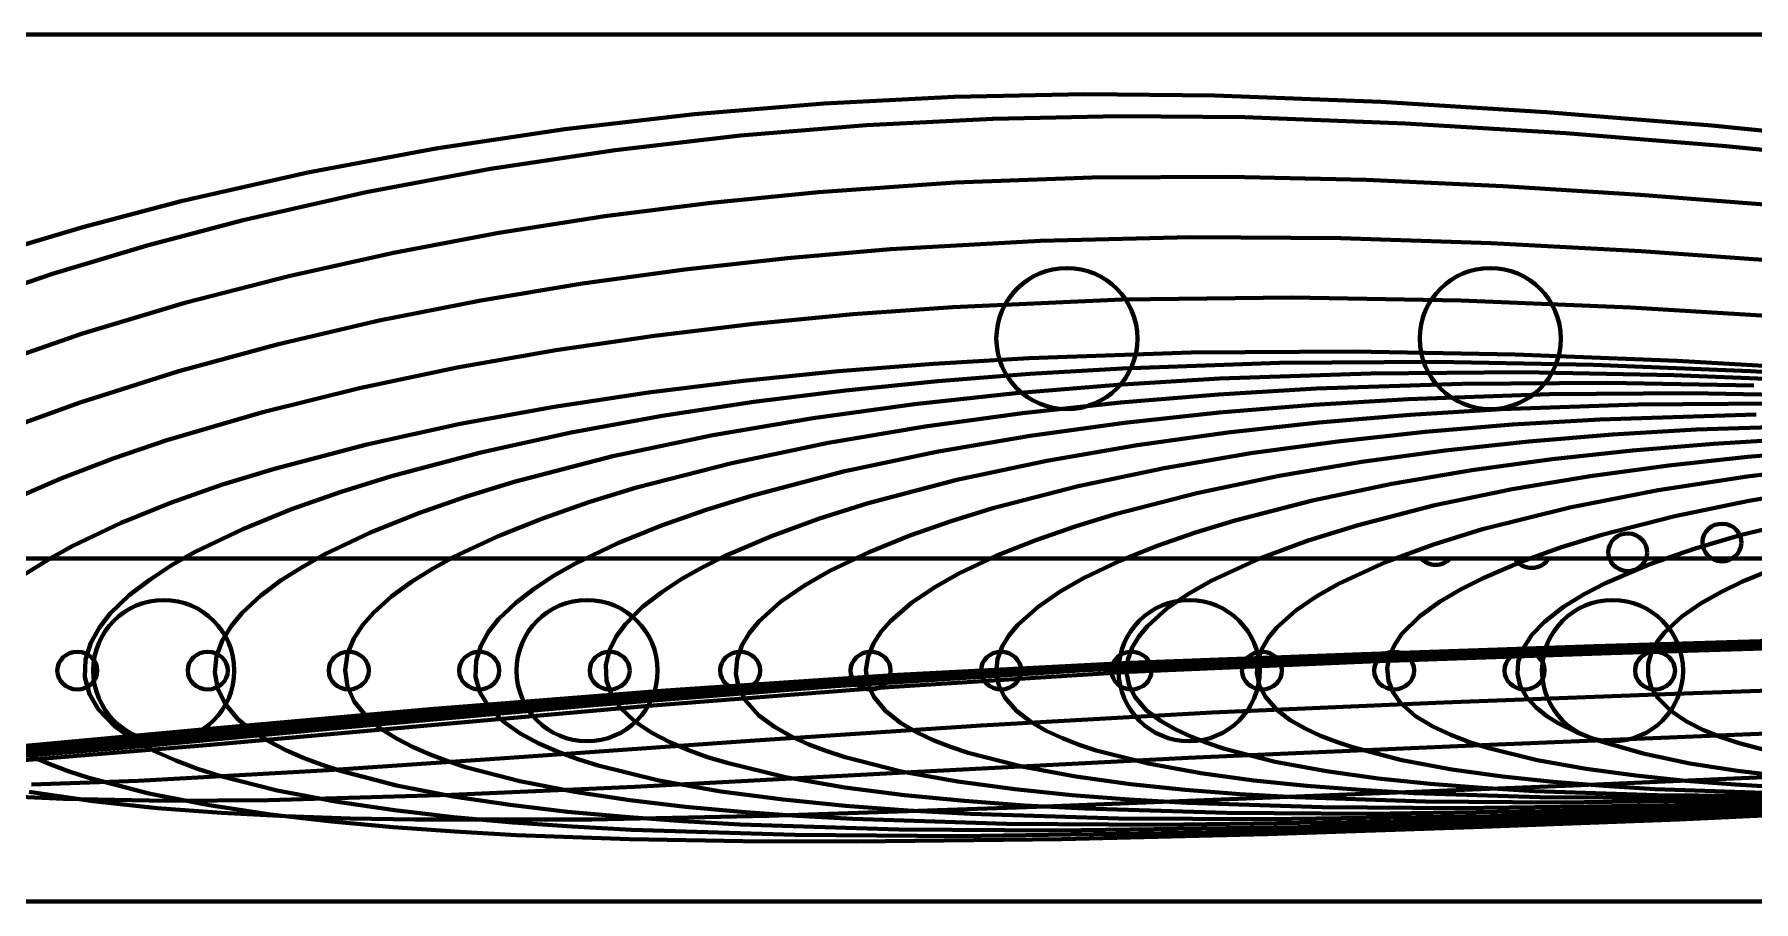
# Model space of a CAD drawing. Header units: millimetres. Extents: x 0 to 1189, y 0 to 841.
# Drawn here: x 273.4 to 456.2, y 356.3 to 448.4 of the extents above; entities that cross this region are included whole.
import ezdxf

# ---------------------------------------------------------------- set-up
doc = ezdxf.new("R2010")
doc.units = ezdxf.units.MM
doc.layers.add('1', color=7, linetype='Continuous', true_color=0xffffff)

msp = doc.modelspace()

# ---------------------------------------------------------------- linework, layer by layer
at = {"layer": '1', "color": 8, "linetype": 'Continuous', "lineweight": 70}
for p, q in [((1031.842943, 448.421383), (161.806633, 448.421383)), ((161.806633, 356.259896), (1031.842943, 356.259896))]:
    msp.add_line(p, q, dxfattribs=at)
at = {"layer": '1', "color": 163, "linetype": 'Continuous', "lineweight": 70}
for p, q in [((174.426442, 392.733047), (703.562794, 392.733047)), ((703.562794, 392.733047), (174.426442, 392.733047)), ((174.426442, 392.733047), (703.562794, 392.733047)), ((703.562794, 392.733047), (174.426442, 392.733047)), ((420.836049, 392.733047), (184.74734, 392.733047)), ((430.799643, 392.733047), (195.077184, 392.733047)), ((695.810499, 392.733047), (423.947869, 392.733047)), ((688.135731, 392.733047), (434.401226, 392.733047))]:
    msp.add_line(p, q, dxfattribs=at)
for points in [[(469.288625, 436.979991), (451.735179, 438.738538), (434.155264, 440.163794), (416.552617, 441.241594), (398.924542, 441.93063), (385.05347, 442.063512), (371.204334, 441.786666), (357.385062, 441.087356), (343.596691, 439.951101), (329.840428, 438.361565), (316.122553, 436.299192), (302.518271, 433.75442), (289.056256, 430.711119), (278.584381, 427.950123), (268.210708, 424.844875)], [(470.2677, 434.842503), (453.26699, 436.538462), (436.235335, 437.9119), (419.179536, 438.950614), (402.119366, 439.609903), (388.712392, 439.732747), (375.302977, 439.460562), (361.890939, 438.778149), (348.50539, 437.671146), (335.177405, 436.126852), (321.908984, 434.127901), (308.70385, 431.653051), (295.616886, 428.687077), (285.441595, 425.995459), (275.366213, 422.967617), (265.397683, 419.578914)], [(458.675488, 430.229154), (444.137276, 431.374863), (429.581089, 432.288119), (415.01836, 432.960094), (400.454621, 433.296671), (385.88966, 433.207679), (371.323506, 432.67059), (356.770975, 431.663572), (345.393112, 430.531597), (334.072013, 429.088551), (322.810142, 427.321006), (311.610267, 425.213812), (300.476718, 422.743229), (289.41496, 419.879067), (278.43162, 416.584314), (267.576345, 412.812184)], [(460.195219, 424.25163), (444.252002, 425.370927), (428.290826, 426.226286), (412.326467, 426.771206), (396.361644, 426.875944), (380.396316, 426.492694), (364.43405, 425.590823), (353.490178, 424.653084), (342.581633, 423.442809), (331.710418, 421.944497), (320.878781, 420.140949), (310.091665, 418.00547), (299.383728, 415.511256), (288.775746, 412.624696), (278.296104, 409.28967), (272.428722, 407.166406)], [(461.075696, 418.288219), (443.085569, 419.380421), (425.080207, 420.149546), (407.073242, 420.474198), (389.065254, 420.255524), (371.058627, 419.447834), (360.468135, 418.673424), (349.901993, 417.661135), (339.361964, 416.393761), (328.850322, 414.852082), (318.392903, 413.009161), (308.013383, 410.833319), (297.721543, 408.282369), (287.534299, 405.283762), (281.811711, 403.337593), (276.173473, 401.188043), (270.641308, 398.787128)], [(465.264176, 412.753604), (448.060389, 413.715534), (430.843476, 414.403093), (413.615971, 414.721813), (396.385919, 414.605269), (379.165841, 414.011572), (369.029622, 413.415361), (358.907122, 412.619177), (348.804133, 411.605459), (338.72704, 410.355308), (328.687197, 408.83862), (318.698786, 407.018923), (308.779188, 404.853017), (298.9599, 402.268871), (293.447005, 400.569973), (288.000919, 398.667586), (282.649695, 396.513125), (277.442353, 394.029647), (274.923419, 392.624544), (272.489252, 391.0783)], [(472.53674, 411.713537), (455.859488, 412.64576), (439.169141, 413.310482), (422.474701, 413.616028), (405.776501, 413.499302), (389.084038, 412.918511), (379.264678, 412.337032), (369.460407, 411.561346), (359.672564, 410.573998), (349.903138, 409.355739), (340.174784, 407.878298), (330.505093, 406.107359), (320.9027, 403.999233), (311.38326, 401.478585), (306.038594, 399.81968), (300.765923, 397.962799), (295.584092, 395.855927), (290.534974, 393.416832), (288.09612, 392.032742), (285.745338, 390.507756), (283.530064, 388.809158), (281.511492, 386.861971), (280.35022, 385.392211), (279.432382, 383.758544), (278.883296, 381.981313), (278.816743, 380.109584), (279.293326, 378.296446), (280.244307, 376.677892), (281.977005, 374.882293), (284.003914, 373.441117), (286.189862, 372.248366), (288.464446, 371.238938), (290.781311, 370.378633), (293.129863, 369.631337), (299.243785, 368.076894), (305.461268, 366.892266), (311.721811, 365.969521), (317.998435, 365.247948), (324.287268, 364.678385), (330.585904, 364.231778), (336.892811, 363.886861), (354.267295, 363.341247), (371.649684, 363.230448), (397.981157, 363.590407), (424.308409, 364.337123), (450.628782, 365.289847), (476.937491, 366.474743)], [(463.79863, 411.569222), (447.705013, 412.211486), (431.601487, 412.508608), (415.495591, 412.399984), (399.399018, 411.845142), (388.571492, 411.19334), (377.761716, 410.294348), (366.977816, 409.12356), (356.230739, 407.650003), (345.539018, 405.825623), (334.924371, 403.595473), (324.426014, 400.868598), (319.272799, 399.280542), (314.182038, 397.502268), (309.179957, 395.488372), (304.31237, 393.166938), (301.957775, 391.853511), (299.682404, 390.408137), (297.523768, 388.798624), (295.541643, 386.961459), (294.375442, 385.56995), (293.432068, 384.038962), (292.81334, 382.373614), (292.625726, 380.594755), (292.948004, 378.828508), (293.747088, 377.226764), (295.073808, 375.655352), (296.661527, 374.353487), (298.400702, 373.260225), (300.22879, 372.323864), (302.11327, 371.508324), (304.039092, 370.792348), (305.994256, 370.157296), (311.930505, 368.608905), (317.952594, 367.437493), (324.019802, 366.526711), (330.114391, 365.814088), (336.224601, 365.252194), (342.344554, 364.811881), (348.470896, 364.472028), (365.335071, 363.934256), (382.208264, 363.822716), (407.771602, 364.170324), (433.327218, 364.895082), (458.87648, 365.820567)], [(456.2, 411.113734), (440.694937, 411.401352), (425.200596, 411.30032), (409.718035, 410.771882), (399.298335, 410.149383), (388.885233, 409.289228), (378.482892, 408.166641), (368.124112, 406.754427), (357.823156, 405.006805), (347.589373, 402.869415), (337.450966, 400.252889), (332.475439, 398.730316), (327.555616, 397.024846), (322.72466, 395.097115), (318.030566, 392.883452), (315.753345, 391.631786), (313.538933, 390.248975), (311.436158, 388.714485), (309.510335, 386.983707), (308.363703, 385.677392), (307.394906, 384.209961), (306.720825, 382.587875), (306.465401, 380.852224), (306.709956, 379.11714), (307.443663, 377.517418), (308.708766, 375.95518), (310.239946, 374.666972), (311.92959, 373.587431), (313.693962, 372.672674), (315.512526, 371.878086), (317.37398, 371.179932), (319.270335, 370.559665), (325.026224, 369.050957), (330.855676, 367.913553), (336.735141, 367.029216), (342.645035, 366.337668), (348.564407, 365.793609), (354.491403, 365.367529), (360.424241, 365.039266), (376.76325, 364.520919), (393.112685, 364.415855), (417.878025, 364.757203), (442.63866, 365.462837), (467.39289, 366.36334)], [(464.469083, 410.022815), (449.471489, 410.296107), (434.486551, 410.192298), (419.515542, 409.672923), (409.441776, 409.063936), (399.375636, 408.223796), (389.318171, 407.128058), (379.295081, 405.748513), (369.334927, 404.042063), (359.447868, 401.955887), (349.652111, 399.398515), (344.842707, 397.907059), (340.100256, 396.238345), (335.442096, 394.346263), (330.898914, 392.154109), (328.707511, 390.912131), (326.600004, 389.547582), (324.603634, 388.020963), (322.774502, 386.260974), (321.725865, 384.936422), (320.893389, 383.455331), (320.397029, 381.835155), (320.345214, 380.150209), (320.786611, 378.512469), (321.657102, 377.053371), (323.2342, 375.438503), (325.076193, 374.142288), (327.057761, 373.07106), (329.121115, 372.16352), (331.222179, 371.390836), (333.350007, 370.719479), (339.816201, 369.128652), (346.395291, 367.965222), (353.016974, 367.094932), (359.653476, 366.439221), (366.300921, 365.944696), (372.95775, 365.579064), (388.675181, 365.099343), (404.406113, 365.010421), (428.234248, 365.349747), (452.057498, 366.034418), (475.873738, 366.904593)], [(458.346398, 409.190202), (443.876479, 409.086284), (429.406135, 408.578415), (419.674501, 407.984658), (409.969448, 407.167999), (400.293606, 406.106318), (390.650463, 404.770477), (381.045492, 403.114503), (371.495602, 401.085737), (362.069859, 398.605966), (356.89362, 396.974876), (351.783831, 395.11374), (346.78878, 392.956868), (344.501991, 391.812043), (342.274133, 390.556358), (340.121733, 389.15996), (338.082637, 387.57664), (336.262888, 385.756464), (335.292838, 384.440899), (334.561749, 382.981953), (334.181972, 381.399063), (334.247821, 379.774094), (334.784902, 378.233822), (335.701644, 376.880991), (337.275659, 375.392826), (339.080071, 374.190126), (340.988961, 373.199108), (342.968726, 372.355476), (345.004675, 371.627397), (347.06707, 370.992131), (353.29246, 369.492316), (359.585544, 368.397851), (365.924373, 367.576526), (372.2966, 366.95477), (378.6892, 366.485021), (385.084928, 366.138442), (400.166553, 365.685251), (415.254121, 365.603815), (438.120916, 365.932214), (460.983768, 366.589029)], [(456.454592, 408.036898), (439.850437, 407.511529), (430.550614, 406.951573), (421.265932, 406.179669), (411.997943, 405.174084), (402.748636, 403.906708), (393.526822, 402.333635), (384.372518, 400.409935), (375.319117, 398.05673), (370.87994, 396.687129), (366.493153, 395.15248), (362.175792, 393.41064), (357.98196, 391.404386), (355.286954, 389.861902), (352.735812, 388.100501), (350.429407, 386.020264), (349.442266, 384.821758), (348.641347, 383.486438), (348.127588, 382.021019), (348.004122, 380.473819), (348.327181, 378.956668), (349.058797, 377.584857), (350.451973, 376.053375), (352.107364, 374.826895), (353.90967, 373.812895), (355.776544, 372.96257), (357.686911, 372.235782), (359.630397, 371.603875), (365.567643, 370.103118), (371.588331, 369.010966), (377.643852, 368.19323), (383.724525, 367.574957), (389.824237, 367.106129), (395.934761, 366.75771), (410.342438, 366.29334), (424.754167, 366.192444), (446.595094, 366.482378), (468.432839, 367.096005)], [(466.028276, 406.934174), (450.113152, 406.435521), (441.186335, 405.901162), (432.277791, 405.163942), (423.399646, 404.204584), (414.555255, 402.997894), (405.750111, 401.503336), (396.991826, 399.673296), (388.333785, 397.438056), (384.085513, 396.137927), (379.883951, 394.681627), (375.744652, 393.03009), (371.723033, 391.133306), (369.137586, 389.681724), (366.667673, 388.018941), (364.429477, 386.077766), (363.446224, 384.953633), (362.625322, 383.704523), (362.054296, 382.324898), (361.837266, 380.851872), (362.040496, 379.382097), (362.657887, 378.019541), (363.929157, 376.488994), (365.493275, 375.258552), (367.19798, 374.257375), (368.979323, 373.417472), (370.81786, 372.696544), (372.697295, 372.070308), (378.388824, 370.603114), (384.14502, 369.541095), (389.944155, 368.74477), (395.774161, 368.142302), (401.627011, 367.684742), (407.489333, 367.344433), (421.318627, 366.888302), (435.15859, 366.784418), (456.124173, 367.056433), (477.084075, 367.641877)], [(460.520622, 405.435329), (451.917066, 404.918337), (443.327551, 404.20551), (434.758505, 403.277269), (426.218599, 402.108969), (417.722526, 400.662391), (409.287507, 398.893837), (400.944652, 396.730904), (396.849362, 395.471008), (392.803611, 394.059956), (388.828335, 392.461501), (384.959945, 390.61838), (382.478041, 389.205146), (380.124082, 387.590863), (377.991357, 385.687315), (377.066153, 384.580744), (376.318909, 383.363066), (375.830501, 382.038857), (375.685197, 380.625597), (375.94505, 379.22321), (376.582354, 377.951824), (377.836258, 376.518399), (379.350161, 375.365085), (381.001006, 374.416359), (382.728427, 373.61604), (384.504771, 372.930046), (386.31489, 372.334762), (391.824958, 370.929068), (397.41955, 369.907091), (403.055421, 369.141508), (408.714304, 368.563651), (414.385419, 368.126372), (420.064119, 367.80174), (433.464139, 367.370083), (446.871454, 367.27837), (467.183948, 367.553299)], [(463.915026, 404.206224), (455.531177, 403.516429), (447.166954, 402.618647), (438.830707, 401.48871), (430.536626, 400.089139), (422.301366, 398.377056), (414.155138, 396.281283), (408.832686, 394.620835), (403.606778, 392.678246), (398.543873, 390.344068), (396.120182, 388.967213), (393.822534, 387.391886), (391.744618, 385.530461), (390.847033, 384.447036), (390.127116, 383.254071), (389.663858, 381.957904), (389.537926, 380.579238), (389.805481, 379.214864), (390.436471, 377.979279), (391.665878, 376.585655), (393.144939, 375.462118), (394.756364, 374.536273), (396.441882, 373.75393), (398.174699, 373.082173), (399.940277, 372.49827), (405.315123, 371.11592), (410.773337, 370.1076), (416.272226, 369.349375), (421.793928, 368.774675), (427.327939, 368.337901), (432.869693, 368.012059), (445.94739, 367.573376), (459.032737, 367.471549)], [(465.012621, 402.561462), (455.504963, 401.444427), (446.042685, 399.998147), (436.649517, 398.159783), (427.365623, 395.831662), (422.170869, 394.222818), (417.069788, 392.338351), (412.127801, 390.069756), (409.762323, 388.729281), (407.520986, 387.19291), (405.497879, 385.373607), (404.627914, 384.313329), (403.935323, 383.145076), (403.497216, 381.87695), (403.390655, 380.532879), (403.665912, 379.206517), (404.290589, 378.006733), (405.495499, 376.65291), (406.939717, 375.559151), (408.511721, 374.656188), (410.155336, 373.891821), (411.844626, 373.234301), (413.565663, 372.661778), (418.805288, 371.302773), (424.127124, 370.30811), (429.48903, 369.557242), (434.873551, 368.985699), (440.270459, 368.54943), (445.675267, 368.222377), (458.430642, 367.776669)], [(463.62089, 400.183459), (455.695863, 398.855994), (447.823504, 397.22824), (440.049388, 395.23177), (435.777456, 393.914034), (431.558887, 392.405278), (427.442394, 390.65043), (425.089628, 389.464974), (422.814734, 388.118288), (420.68073, 386.563628), (418.805586, 384.702955), (418.037464, 383.600658), (417.484262, 382.37681), (417.237193, 381.062227), (417.361315, 379.734284), (417.86012, 378.48609), (418.649165, 377.396097), (420.256897, 375.980212), (422.079659, 374.873507), (424.003808, 373.972629), (425.999684, 373.215731), (428.035192, 372.569744), (433.180494, 371.300456), (438.40312, 370.361798), (443.66119, 369.650108), (448.934077, 369.106174), (454.218411, 368.690619), (459.512422, 368.379339)], [(463.664222, 397.330504), (454.898791, 395.239041), (449.990948, 393.798111), (445.153013, 392.113001), (440.440257, 390.093185), (438.171707, 388.914886), (435.990682, 387.570874), (433.951534, 385.994174), (432.611777, 384.605743), (431.572644, 382.973071), (431.169878, 381.745501), (431.094791, 380.455912), (431.382565, 379.200766), (432.088555, 377.93761), (433.06092, 376.871878), (434.196288, 375.975656), (435.418395, 375.219214), (437.43579, 374.23049), (439.536914, 373.413177), (444.436792, 371.989218), (449.425682, 370.951569), (454.468447, 370.163213), (459.531178, 369.558839)], [(458.92505, 391.886407), (455.011084, 390.276195), (452.766623, 389.188264), (450.598607, 387.95988), (448.56002, 386.552347), (446.724561, 384.866361), (445.941341, 383.868907), (445.33236, 382.753279), (444.980924, 381.534748), (444.963151, 380.269103), (445.304142, 379.04506), (445.954473, 377.951476), (447.386901, 376.518323), (449.067073, 375.400007), (450.86416, 374.494599), (452.736697, 373.733952), (454.649275, 373.086832), (459.500319, 371.813152)], [(255.19964, 370.925665), (274.006988, 372.559316), (301.351188, 375.074555), (328.706052, 377.465602), (356.08707, 379.539126), (383.487401, 381.157417), (410.90377, 382.273601), (438.325334, 383.227481), (465.751013, 384.052971)], [(261.807085, 370.875603), (283.692282, 372.684774), (305.561413, 374.688797), (332.073882, 377.06551), (358.609185, 379.171511), (385.174855, 380.850772), (411.75508, 382.01323), (438.340825, 382.949178), (475.732141, 384.056049)], [(262.631153, 371.221426), (280.884264, 372.804842), (307.422423, 375.245669), (333.970885, 377.566878), (360.544277, 379.579271), (387.139158, 381.148907), (413.755204, 382.231646), (440.378134, 383.156162), (467.006456, 383.956816)], [(266.676238, 372.272834), (291.283131, 374.538046), (315.896369, 376.729955), (340.52777, 378.706323), (365.182419, 380.365653), (389.860769, 381.623799), (414.554064, 382.54989), (439.250347, 383.394009), (463.950047, 384.134004)], [(266.676238, 372.272834), (291.283131, 374.538046), (315.896369, 376.729955), (340.52777, 378.706323), (365.182419, 380.365653), (389.860769, 381.623799), (414.554064, 382.54989), (439.250347, 383.394009), (463.950047, 384.134004)], [(266.676238, 372.272834), (291.283131, 374.538046), (315.896369, 376.729955), (340.52777, 378.706323), (365.182419, 380.365653), (389.860769, 381.623799), (414.554064, 382.54989), (439.250347, 383.394009), (463.950047, 384.134004)], [(266.676238, 372.272834), (291.283131, 374.538046), (315.896369, 376.729955), (340.52777, 378.706323), (365.182419, 380.365653), (389.860769, 381.623799), (414.554064, 382.54989), (439.250347, 383.394009), (463.950047, 384.134004)], [(271.099714, 371.185971), (292.165228, 372.908532), (313.217516, 374.812107), (338.73922, 377.067017), (364.278403, 379.065164), (389.843788, 380.665723), (415.440289, 381.775116), (441.046137, 382.669365), (477.05815, 383.750536)], [(273.117296, 368.688082), (284.475446, 369.10068), (304.737218, 370.230984), (324.985677, 371.613751), (349.525736, 373.35672), (374.072338, 374.984997), (398.633911, 376.364059), (423.210962, 377.409185), (447.791226, 378.34067), (489.273848, 379.78877)], [(271.927072, 367.399663), (276.54062, 367.19268), (287.43818, 366.981755), (298.3333, 367.050424), (317.777154, 367.596749), (337.21204, 368.461447), (366.651229, 370.005502), (396.091285, 371.534649), (425.542852, 372.830229), (454.999177, 374.018542), (504.705781, 376.047266)], [(273.073739, 371.731789), (275.089721, 370.859323), (277.149974, 370.093371), (279.241631, 369.413992), (285.592239, 367.757524), (292.034654, 366.504355), (298.525337, 365.530006), (305.045312, 364.767642), (311.582, 364.166529), (318.129112, 363.695485), (324.683058, 363.33191), (336.708809, 362.889234), (348.740829, 362.674327), (360.775212, 362.637274), (382.653922, 362.894379), (404.527382, 363.43972), (426.395847, 364.161599), (448.260155, 364.999492), (470.117268, 366.00801)], [(272.898514, 367.940224), (279.682635, 366.923172), (286.492422, 366.201534), (293.31648, 365.691674), (300.151187, 365.337752), (306.9942, 365.107838), (313.843587, 364.976), (332.676397, 364.985175), (351.497413, 365.367008), (380.002276, 366.323742), (408.501205, 367.469543), (437.0003, 368.610198), (465.496414, 369.845219)]]:
    msp.add_lwpolyline(points, dxfattribs=at)
for centre in [(383.191463, 416.093519), (383.191463, 416.093519), (428.191463, 416.093519), (428.191463, 416.093519), (287.191463, 380.806678), (287.191463, 380.806678), (332.191463, 380.806678), (332.191463, 380.806678), (396.191463, 380.806678), (396.191463, 380.806678), (441.191463, 380.806678), (441.191463, 380.806678)]:
    msp.add_circle(centre, 7.5, dxfattribs=at)
for centre, major_axis, ratio in [((442.807379, 393.387698), (2.069534, -0.0674), 0.965889), ((452.822723, 394.416606), (2.069534, -0.0674), 0.965889), ((278.000295, 380.806678), (2.128356, 0), 0.939693), ((291.867561, 380.806678), (2.128356, 0), 0.939693), ((306.857912, 380.806678), (2.128356, 0), 0.939693), ((320.725178, 380.806678), (2.128356, 0), 0.939693), ((334.592444, 380.806678), (2.128356, 0), 0.939693), ((348.459709, 380.806678), (2.128356, 0), 0.939693), ((362.326975, 380.806678), (2.128356, 0), 0.939693), ((376.194241, 380.806678), (2.128356, 0), 0.939693), ((390.061507, 380.806678), (2.128356, 0), 0.939693), ((403.928773, 380.806678), (2.128356, 0), 0.939693), ((417.976155, 380.806678), (-2.128356, 0), 0.939693), ((431.843421, 380.806678), (-2.128356, 0), 0.939693), ((445.710687, 380.806678), (-2.128356, 0), 0.939693)]:
    msp.add_ellipse(centre, major_axis=major_axis, ratio=ratio, dxfattribs=at)
for centre, start_param, end_param in [((422.388874, 394.052685), 3.8958421634, 5.5963463145), ((432.598126, 393.720191), 3.6914684757, 5.8007200022)]:
    msp.add_ellipse(centre, major_axis=(2.069534, -0.0674), ratio=0.965889, start_param=start_param, end_param=end_param, dxfattribs=at)

doc.saveas('drawing.dxf')
